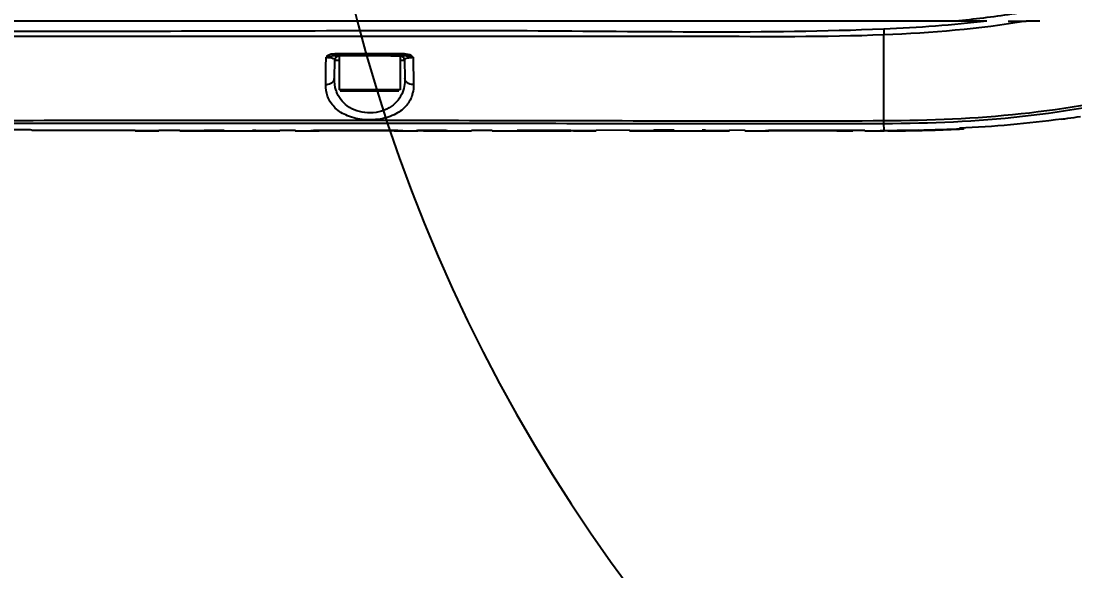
# Model space of a CAD drawing. Header units: millimetres. Extents: x 5828 to 6704, y 123 to 421.
# Drawn here: x 6592.28 to 6600.34, y 226.99 to 231.2 of the extents above; entities that cross this region are included whole.
import ezdxf

# ---------------------------------------------------------------- set-up
doc = ezdxf.new("R2010")
doc.units = ezdxf.units.MM
for name, color, linetype in [('外形图', 7, 'Continuous'), ('尺寸标注', 7, 'Continuous'), ('运动范围', 7, 'Continuous')]:
    doc.layers.add(name, color=color, linetype=linetype)
doc.styles.add('微软雅黑', font='msyh.ttc', dxfattribs={"height": 1.5})
doc.dimstyles.new('尺寸标注_1_15比例', dxfattribs={"dimtxt": 1.5, "dimasz": 1.25, "dimexe": 0.5, "dimexo": 0.4, "dimgap": 0.5, "dimtad": 1, "dimdec": 1, "dimlfac": 15, "dimdsep": 46, "dimtxsty": '微软雅黑', "dimcen": 0.09, "dimadec": 0, "dimazin": 0, "dimtp": 0.01, "dimtm": 0.01, "dimtfac": 1, "dimtdec": 1, "dimtofl": 0, "dimtmove": 0, "dimatfit": 3, "dimfxl": 1, "dimtolj": 1, "dimarcsym": 0})

# ---------------------------------------------------------------- blocks, each defined once
blk = doc.blocks.new('*D965')
at = {"layer": 'Defpoints', "color": 0}
for p in [(6560.7519, 234.3658), (6606.9481, 234.3718), (6651.9644, 234.3658), (6642.7754, 228.0485), (6600.0932, 223.893)]:
    blk.add_point(p, dxfattribs=at)
at = {"layer": '尺寸标注', "color": 0, "lineweight": -2}
blk.add_arc((6606.9821, 234.3658), 12.5355, 185.71574, 344.27495, dxfattribs=at)
at = {"layer": '尺寸标注', "color": 0}
for points in [[(6594.717, 233.1277), (6594.3009, 233.107), (6594.4466, 234.3658)], [(6619.2515, 230.922), (6618.8453, 231.0148), (6619.3268, 232.187)]]:
    blk.add_solid(points, dxfattribs=at)
at = {"layer": '尺寸标注', "color": 0, "insert": (6606.0001, 223.1523), "char_height": 1.5, "attachment_point": 5, "rotation": 354.99535, "style": '微软雅黑'}
blk.add_mtext('\\A1;+\\A1;170%%d', dxfattribs=at)

msp = doc.modelspace()

# ---------------------------------------------------------------- linework, layer by layer
at = {"layer": '外形图'}
for p, q in [((6599.6674, 231.1991), (6584.961, 231.1991)), ((6600.0733, 231.1991), (6599.9683, 231.1991)), ((6598.8814, 230.4352), (6598.8814, 231.0933)), ((6594.6139, 230.8502), (6594.615, 230.9218)), ((6594.6785, 230.7625), (6594.6809, 230.8997)), ((6594.6809, 230.8997), (6594.7148, 230.8997)), ((6594.7142, 230.9477), (6594.6813, 230.9477)), ((6594.7142, 230.9477), (6594.6813, 230.9477)), ((6595.2144, 230.9325), (6594.6816, 230.9325)), ((6595.182, 230.9475), (6594.7142, 230.9477)), ((6594.7148, 230.9325), (6594.7148, 230.6725)), ((6595.1108, 230.9325), (6595.1814, 230.9325)), ((6595.1814, 230.9325), (6595.1814, 230.6725)), ((6595.1814, 230.8997), (6595.2153, 230.8997)), ((6595.2142, 230.9475), (6595.182, 230.9475)), ((6595.2142, 230.9475), (6595.182, 230.9475)), ((6595.2153, 230.8997), (6595.2178, 230.7613)), ((6595.2806, 230.922), (6595.2819, 230.8499)), ((6594.6128, 230.7809), (6594.6139, 230.8502)), ((6595.2819, 230.8499), (6595.2832, 230.7801)), ((6594.6117, 230.714), (6594.6128, 230.7809)), ((6595.2832, 230.7801), (6595.2844, 230.7126)), ((6595.1814, 230.6725), (6594.7148, 230.6725)), ((6594.7214, 230.6658), (6595.1705, 230.6658)), ((6598.8815, 230.3679), (6598.8813, 230.4134)), ((6592.364, 230.3658), (6593.1545, 230.3658)), ((6593.1545, 230.3592), (6593.1545, 230.3617)), ((6593.1545, 230.3617), (6593.3352, 230.3617)), ((6593.1545, 230.3592), (6593.3352, 230.3592)), ((6593.3352, 230.3658), (6593.4968, 230.3658)), ((6593.3352, 230.3617), (6593.3352, 230.3592)), ((6593.4968, 230.3592), (6593.4968, 230.3617)), ((6593.4968, 230.3617), (6593.5957, 230.3617)), ((6593.4968, 230.3592), (6593.6788, 230.3592)), ((6593.6742, 230.3613), (6593.7998, 230.3601)), ((6593.6788, 230.3658), (6593.8366, 230.3658)), ((6593.6788, 230.3595), (6593.6788, 230.3592)), ((6593.8366, 230.3592), (6594.0512, 230.3592)), ((6594.0512, 230.3658), (6594.0781, 230.3658)), ((6594.0512, 230.3592), (6594.26, 230.3592)), ((6594.0781, 230.3592), (6594.0781, 230.3617)), ((6594.0781, 230.3617), (6594.26, 230.3617)), ((6594.26, 230.3658), (6594.3801, 230.3658)), ((6594.26, 230.3617), (6594.26, 230.3592)), ((6594.3789, 230.3592), (6594.4984, 230.3606)), ((6594.3801, 230.3592), (6594.5614, 230.3591)), ((6594.6425, 230.3599), (6594.5572, 230.3592)), ((6594.5614, 230.3658), (6595.1345, 230.3657)), ((6595.1345, 230.3591), (6595.3149, 230.3591)), ((6595.2024, 230.3605), (6595.317, 230.3591)), ((6595.3026, 230.3616), (6595.5062, 230.3616)), ((6595.3149, 230.3657), (6595.5342, 230.3657)), ((6595.5342, 230.359), (6595.7271, 230.359)), ((6595.7271, 230.3657), (6595.8838, 230.3657)), ((6595.8838, 230.359), (6596.0767, 230.359)), ((6596.0767, 230.3657), (6596.4865, 230.3657)), ((6596.0768, 230.3609), (6596.1047, 230.3616)), ((6596.0768, 230.361), (6596.1047, 230.3616)), ((6596.1047, 230.3616), (6596.3083, 230.3616)), ((6596.1916, 230.359), (6596.4865, 230.3591)), ((6596.1916, 230.359), (6596.4865, 230.3591)), ((6596.3982, 230.3594), (6596.354, 230.3599)), ((6596.4423, 230.3591), (6596.3982, 230.3594)), ((6596.4865, 230.359), (6596.4423, 230.3591)), ((6596.4706, 230.3591), (6596.4423, 230.3591)), ((6596.6811, 230.3591), (6596.4706, 230.3591)), ((6596.6811, 230.3658), (6596.936, 230.3659)), ((6596.936, 230.3617), (6597.0349, 230.3618)), ((6596.936, 230.3592), (6596.936, 230.3617)), ((6596.936, 230.3592), (6597.118, 230.3593)), ((6597.1133, 230.3614), (6597.2385, 230.3603)), ((6597.118, 230.3659), (6597.2758, 230.366)), ((6597.118, 230.3596), (6597.118, 230.3593)), ((6597.2758, 230.3593), (6597.4903, 230.3593)), ((6597.3474, 230.3593), (6597.5779, 230.3593)), ((6597.4903, 230.366), (6597.5173, 230.366)), ((6597.5172, 230.3593), (6597.5172, 230.3619)), ((6597.5172, 230.3619), (6597.6992, 230.3618)), ((6597.5172, 230.3619), (6597.5779, 230.3619)), ((6597.5172, 230.3593), (6597.6992, 230.3593)), ((6597.6992, 230.3659), (6597.8208, 230.3658)), ((6597.6992, 230.3618), (6597.6992, 230.3593)), ((6597.9737, 230.3607), (6597.9969, 230.3608)), ((6598.734, 230.3587), (6598.734, 230.3587)), ((6598.7345, 230.3587), (6598.734, 230.3587)), ((6598.7345, 230.3587), (6598.8815, 230.3591)), ((6598.8815, 230.36), (6598.8815, 230.3612)), ((6598.8815, 230.3591), (6598.8815, 230.36)), ((6598.91, 230.3594), (6598.8815, 230.3591)), ((6598.91, 230.3593), (6598.8815, 230.3591)), ((6599.4581, 230.3729), (6599.435, 230.3719)), ((6599.4581, 230.3729), (6599.435, 230.372)), ((6599.4598, 230.3732), (6599.4564, 230.3729)), ((6599.4579, 230.3729), (6599.4569, 230.3728)), ((6599.4592, 230.373), (6599.4579, 230.3729)), ((6599.4581, 230.3731), (6599.4581, 230.3729))]:
    msp.add_line(p, q, dxfattribs=at)
for points in [[(6594.3801, 230.3592), (6594.4029, 230.3596), (6594.4984, 230.3606)], [(6594.6425, 230.3599), (6594.5892, 230.3596), (6594.5605, 230.3593), (6594.5614, 230.3591)], [(6595.2024, 230.3605), (6595.2956, 230.3595), (6595.3149, 230.3591)], [(6598.7345, 230.3587), (6598.7835, 230.3588), (6598.8325, 230.359), (6598.8815, 230.3591)]]:
    msp.add_lwpolyline(points, dxfattribs=at)
for centre, radius, start, end in [((6606.1899, 231.4403), 7.3167, 182.37253, 182.71862), ((6599.8993, 244.2367), 13.0377, 269.69697, 270.30303), ((6594.7142, 230.8991), 0.0333, 90, 179), ((6596.3735, 230.9576), 1.6922, 180.33451, 180.6137), ((6595.182, 230.8991), 0.0333, 1, 90), ((6597.163, 230.9575), 1.9488, 180.29297, 180.53225), ((6594.933, 230.7456), 0.2535, 197.96667, 199.74576), ((6595.0507, 230.7033), 0.2334, 343.83473, 345.88729), ((6599.2574, 237.5848), 7.2033, 277.84289, 278.20991), ((6599.282, 237.4156), 7.0323, 278.20822, 279.00948), ((6593.8363, 263.3432), 32.9841, 269.72633, 270.00051), ((6594.0515, 263.0658), 32.7066, 269.55909, 269.99941), ((6594.7846, 195.452), 34.9098, 90.21638, 90.46972), ((6594.8336, 182.5667), 47.7952, 89.98221, 90.21678), ((6594.8396, 177.4621), 52.8998, 89.77447, 89.99038), ((6594.8946, 193.6108), 36.751, 89.52007, 89.76117), ((6595.5356, 240.8609), 10.5019, 268.72889, 269.15023), ((6595.5355, 240.8512), 10.4921, 269.15019, 269.99332), ((6595.728, 239.9019), 9.5429, 268.66846, 269.11061), ((6595.7279, 239.8932), 9.5342, 269.11057, 269.99532), ((6595.8842, 239.8838), 9.5248, 269.99768, 271.15843), ((6596.0765, 240.8223), 10.4633, 270.00118, 270.42401), ((6596.0765, 240.8216), 10.4626, 270.42402, 271.26966), ((6596.217, 240.8265), 10.4675, 270.75006, 271.27284), ((6596.678, 240.8128), 10.4537, 268.74724, 269.17055), ((6596.6779, 240.8032), 10.4442, 269.17051, 270.01758), ((6597.2672, 264.299), 33.9397, 269.74811, 270.01457), ((6597.4934, 264.7568), 34.3975, 269.57527, 269.99478), ((6598.2488, 172.8908), 57.4705, 89.606663, 90.251054), ((6598.4356, 428.9396), 198.5745, 269.874579, 270.086254), ((6598.3204, 268.2335), 37.8749, 270.304, 270.4885), ((6598.7039, 251.7075), 21.347, 270.47679, 271.17328), ((6598.8475, 243.89), 13.5307, 270.26505, 272.58652), ((6598.8196, 246.1244), 15.7654, 270.32859, 270.67181), ((6598.8305, 245.1831), 14.824, 270.67233, 270.98507), ((6598.8471, 244.2437), 13.8845, 270.98345, 271.47021), ((6598.8819, 242.7976), 12.4353, 271.19358, 272.82481), ((6598.8821, 242.8395), 12.4786, 271.20755, 272.78239), ((6598.8667, 243.4612), 13.1017, 271.4722, 271.77736), ((6598.8941, 242.6113), 12.2514, 271.77271, 272.53068), ((6599.4677, 230.4664), 0.093, 282.63614, 286.83351)]:
    msp.add_arc(centre, radius, start, end, dxfattribs=at)
for points, knots in [([(6601.0689, 231.6663), (6600.8359, 231.5007), (6600.4184, 231.3509), (6599.8563, 231.2463), (6599.5703, 231.2124), (6599.4271, 231.1991)], [0, 0, 0, 0, 0.498573, 0.749265, 1, 1, 1, 1]), ([(6598.8795, 231.1374), (6598.4253, 231.1184), (6597.5158, 231.1097), (6596.1521, 231.1266), (6594.7882, 231.1241), (6593.4246, 231.1197), (6592.0609, 231.1206), (6590.2427, 231.1206), (6588.879, 231.1207), (6587.97, 231.1212)], [0, 0, 0, 0, 0.124989, 0.250027, 0.375032, 0.500024, 0.625022, 0.750018, 1, 1, 1, 1]), ([(6598.8814, 231.0933), (6598.4272, 231.0744), (6597.5173, 231.0846), (6596.1536, 231.0801), (6594.7896, 231.0819), (6593.4256, 231.0816), (6592.0617, 231.0819), (6590.2433, 231.0818), (6588.8794, 231.0821), (6587.9702, 231.0817)], [0, 0, 0, 0, 0.125008, 0.250011, 0.375016, 0.500018, 0.625018, 0.750015, 1, 1, 1, 1]), ([(6594.615, 230.9219), (6594.6294, 230.9219), (6594.6506, 230.9201), (6594.6716, 230.9125), (6594.6768, 230.9077)], [0, 0, 0, 0, 0.669787, 1, 1, 1, 1]), ([(6594.6815, 230.9325), (6594.681, 230.9325), (6594.6822, 230.9362), (6594.6814, 230.9377), (6594.6814, 230.9395)], [0, 0, 0, 0, 0.255274, 1, 1, 1, 1]), ([(6595.2144, 230.9325), (6595.2138, 230.9325), (6595.2151, 230.9362), (6595.2143, 230.9377), (6595.2143, 230.9394)], [0, 0, 0, 0, 0.254966, 1, 1, 1, 1]), ([(6595.2806, 230.922), (6595.2775, 230.9265), (6595.2586, 230.9428), (6595.2329, 230.9475), (6595.2142, 230.9475)], [0, 0, 0, 0, 0.226948, 1, 1, 1, 1]), ([(6595.2803, 230.922), (6595.2638, 230.9256), (6595.2421, 230.9311), (6595.2198, 230.9325), (6595.2144, 230.9325)], [0, 0, 0, 0, 0.759922, 1, 1, 1, 1]), ([(6595.2153, 230.8997), (6595.2153, 230.9042), (6595.2279, 230.9163), (6595.2421, 230.9184), (6595.2522, 230.9199)], [0, 0, 0, 0, 0.306466, 1, 1, 1, 1]), ([(6595.2522, 230.9199), (6595.2543, 230.9203), (6595.2637, 230.9215), (6595.2732, 230.922), (6595.2806, 230.922)], [0, 0, 0, 0, 0.227425, 1, 1, 1, 1]), ([(6594.6117, 230.714), (6594.6174, 230.7139), (6594.6384, 230.7157), (6594.6596, 230.7259), (6594.6692, 230.738)], [0, 0, 0, 0, 0.270305, 1, 1, 1, 1]), ([(6595.2844, 230.7126), (6595.2787, 230.7125), (6595.2577, 230.7143), (6595.2365, 230.7246), (6595.227, 230.7367)], [0, 0, 0, 0, 0.270089, 1, 1, 1, 1]), ([(6595.2749, 230.6383), (6595.2662, 230.6085), (6595.2338, 230.5478), (6595.1454, 230.48), (6595.0252, 230.4426), (6594.892, 230.4397), (6594.7685, 230.4715), (6594.674, 230.5349), (6594.6204, 230.6207), (6594.6112, 230.6836), (6594.6117, 230.714)], [0, 0, 0, 0, 0.104915, 0.224222, 0.366934, 0.522901, 0.668417, 0.790996, 0.897438, 1, 1, 1, 1]), ([(6595.1931, 230.639), (6595.1733, 230.5968), (6595.097, 230.5163), (6594.9335, 230.4828), (6594.7741, 230.5306), (6594.7098, 230.6172), (6594.6944, 230.66)], [0, 0, 0, 0, 0.228366, 0.506823, 0.777416, 1, 1, 1, 1]), ([(6600.9825, 230.6681), (6600.6431, 230.5692), (6599.9425, 230.4449), (6599.235, 230.4144), (6598.8813, 230.4134)], [0, 0, 0, 0, 0.499868, 1, 1, 1, 1]), ([(6600.9607, 230.6827), (6600.6248, 230.5857), (6599.9311, 230.4659), (6599.2313, 230.4366), (6598.8814, 230.4352)], [0, 0, 0, 0, 0.499829, 1, 1, 1, 1]), ([(6598.8813, 230.4134), (6597.9892, 230.4109), (6596.2048, 230.4156), (6593.5282, 230.4171), (6590.852, 230.4137), (6589.0681, 230.4117), (6588.1764, 230.4101)], [0, 0, 0, 0, 0.250008, 0.500065, 0.75009, 1, 1, 1, 1]), ([(6598.8814, 230.4352), (6597.9917, 230.4317), (6596.2122, 230.4369), (6593.5429, 230.4401), (6590.874, 230.4338), (6589.095, 230.43), (6588.2057, 230.4275)], [0, 0, 0, 0, 0.250013, 0.500074, 0.750099, 1, 1, 1, 1]), ([(6598.8813, 230.4134), (6598.8814, 230.4141), (6598.8814, 230.4213), (6598.8814, 230.4286), (6598.8814, 230.4352)], [0, 0, 0, 0, 0.090544, 1, 1, 1, 1]), ([(6592.364, 230.3658), (6592.3502, 230.3669), (6592.2965, 230.3652), (6592.1837, 230.3682), (6592.0144, 230.3681), (6591.8849, 230.3687), (6591.8148, 230.3687)], [0, 0, 0, 0, 0.075937, 0.292445, 0.616918, 1, 1, 1, 1]), ([(6593.5957, 230.3617), (6593.6031, 230.3617), (6593.6293, 230.3617), (6593.6555, 230.3616), (6593.6742, 230.3613)], [0, 0, 0, 0, 0.284786, 1, 1, 1, 1]), ([(6595.1345, 230.3591), (6595.1405, 230.3591), (6594.984, 230.3613), (6594.9298, 230.3598), (6594.7309, 230.3604), (6594.6425, 230.3599)], [0, 0, 0, 0, 0.037031, 0.4613, 1, 1, 1, 1]), ([(6597.0349, 230.3618), (6597.0423, 230.3618), (6597.0685, 230.3618), (6597.0946, 230.3616), (6597.1133, 230.3614)], [0, 0, 0, 0, 0.284774, 1, 1, 1, 1]), ([(6597.8208, 230.3592), (6597.8205, 230.3592), (6597.8185, 230.3592), (6597.8499, 230.3595), (6597.8751, 230.3601), (6597.9388, 230.3605), (6597.9737, 230.3607)], [0, 0, 0, 0, 0.006194, 0.028888, 0.32408, 1, 1, 1, 1]), ([(6598.5213, 230.3591), (6598.4638, 230.3594), (6598.3478, 230.3602), (6597.8849, 230.3591), (6598.0009, 230.3589)], [0, 0, 0, 0, 0.331826, 1, 1, 1, 1]), ([(6598.734, 230.3587), (6598.733, 230.3588), (6598.7586, 230.3603), (6598.7795, 230.3591), (6598.8447, 230.3608), (6598.8815, 230.3612)], [0, 0, 0, 0, 0.020504, 0.252286, 1, 1, 1, 1]), ([(6599.145, 230.3637), (6599.115, 230.363), (6599.0701, 230.3622), (6599.0126, 230.3612), (6598.9746, 230.3608), (6598.9475, 230.3601), (6598.9248, 230.3603), (6598.9193, 230.3592), (6598.909, 230.3599), (6598.91, 230.3595)], [0, 0, 0, 0, 0.383887, 0.571744, 0.737789, 0.859778, 0.93894, 0.985187, 1, 1, 1, 1])]:
    msp.add_open_spline(points, degree=3, knots=knots, dxfattribs=at)
for points in [[(6599.6674, 231.1991), (6599.406, 231.1667), (6599.1427, 231.1484), (6598.8795, 231.1374)], [(6599.9683, 231.1991), (6599.6096, 231.1374), (6599.2451, 231.1083), (6598.8814, 231.0933)], [(6594.6304, 230.9355), (6594.6245, 230.9321), (6594.6187, 230.9276), (6594.615, 230.9218)], [(6594.6368, 230.9264), (6594.6297, 230.9249), (6594.6226, 230.9236), (6594.6156, 230.9218)], [(6594.6813, 230.9477), (6594.6639, 230.9477), (6594.6455, 230.9443), (6594.6304, 230.9355)], [(6594.6815, 230.9325), (6594.6665, 230.9325), (6594.6516, 230.9294), (6594.6368, 230.9264)], [(6594.6768, 230.9077), (6594.679, 230.9057), (6594.6809, 230.9027), (6594.6809, 230.8997)], [(6594.6692, 230.738), (6594.6747, 230.7448), (6594.6783, 230.7537), (6594.6785, 230.7625)], [(6594.6919, 230.6674), (6594.682, 230.6979), (6594.6779, 230.7305), (6594.6785, 230.7625)], [(6595.2178, 230.7613), (6595.2185, 230.7197), (6595.2108, 230.6766), (6595.1931, 230.639)], [(6595.227, 230.7367), (6595.2216, 230.7436), (6595.2179, 230.7525), (6595.2178, 230.7613)], [(6595.2844, 230.7126), (6595.2848, 230.6904), (6595.2825, 230.6679), (6595.277, 230.6464)], [(6600.2403, 230.4489), (6599.9809, 230.4131), (6599.7194, 230.3917), (6599.4578, 230.3796)], [(6597.8208, 230.3592), (6597.8808, 230.3591), (6597.9409, 230.359), (6598.0009, 230.3589)]]:
    msp.add_open_spline(points, degree=3, dxfattribs=at)
at = {"layer": '运动范围', "color": 0}
msp.add_arc((6606.9481, 234.3658), 36.38, 10, 350, dxfattribs=at)

# ---------------------------------------------------------------- dimensions: what is measured, and where the dimension line sits
at = {"layer": '尺寸标注'}
dim = msp.add_angular_dim_2l(base=(6600.0932, 223.893), line1=((6560.7519, 234.3658), (6651.9644, 234.3658)), line2=((6642.7754, 228.0485), (6606.9481, 234.3718)), text='\\A1;+<>', dimstyle='尺寸标注_1_15比例', override={"dimtxsty": '微软雅黑'}, dxfattribs=at)
dim.commit()
dim.dimension.update_dxf_attribs({"geometry": '*D965', "text_midpoint": (6605.8885, 221.8781), "dimtype": 162})

doc.saveas('drawing.dxf')
